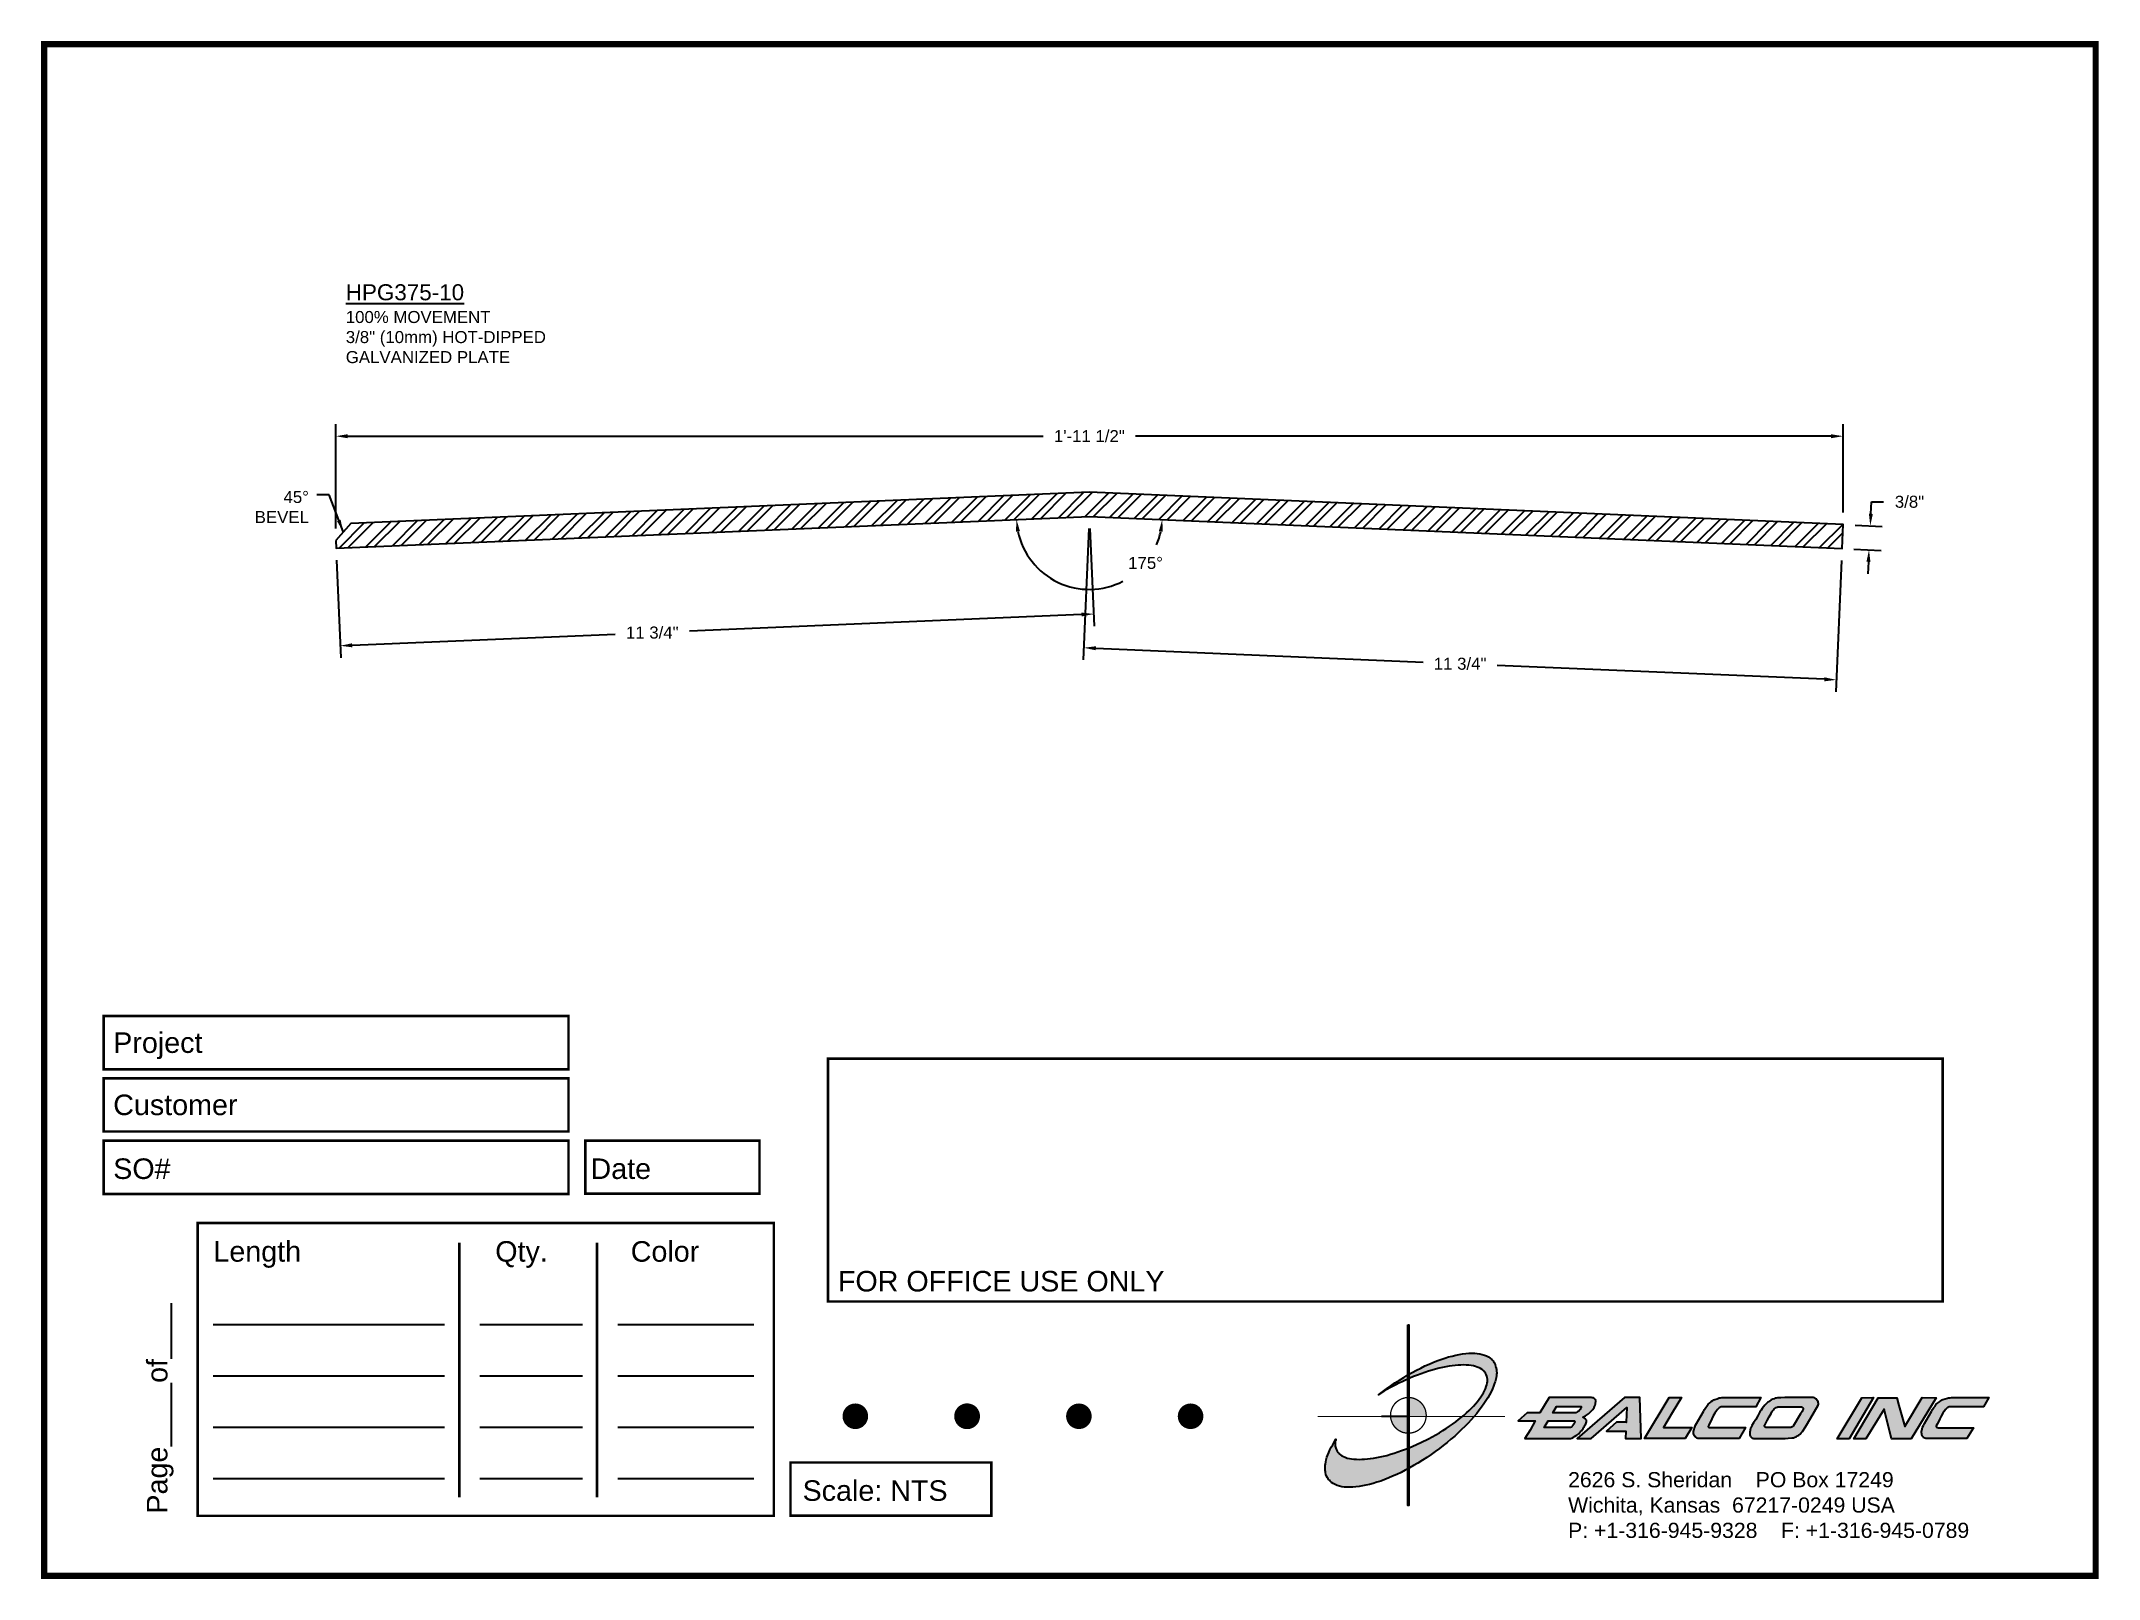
# Paper-space layout 'Breakout' of a CAD drawing. Extents: x 0 to 10, y 0 to 7.5.
# The model-space entities are those that its viewports show. They can reach past a viewport. Long polylines and large blocks are cut down to what shows.
import ezdxf

# ---------------------------------------------------------------- set-up
doc = ezdxf.new("R2010")
doc.units = 0
doc.header["$MEASUREMENT"] = 0
doc.layers.get('0').update_dxf_attribs({"linetype": 'CONTINUOUS'})
doc.layers.get('DEFPOINTS').update_dxf_attribs({"linetype": 'CONTINUOUS'})
for name, color, linetype in [('BORDER', 7, 'CONTINUOUS'), ('DIMENSIONS', 3, 'CONTINUOUS'), ('METALS', 7, 'CONTINUOUS'), ('TEXT', 2, 'CONTINUOUS')]:
    doc.layers.add(name, color=color, linetype=linetype)
doc.styles.add('ARIAL', font='ARIAL.TTF')
doc.dimstyles.new('ARIAL', dxfattribs={"dimtxt": 0.1875, "dimasz": 0.1875, "dimexe": 0.1875, "dimexo": 0.1875, "dimgap": 0.1875, "dimtad": 0, "dimtih": 1, "dimtoh": 1, "dimdec": 4, "dimzin": 0, "dimtxsty": 'ARIAL', "dimcen": 0.09, "dimazin": 3, "dimtfac": 1, "dimtdec": 4, "dimtofl": 0, "dimtmove": 0, "dimatfit": 3, "dimtolj": 1, "dimtzin": 0})

# ---------------------------------------------------------------- blocks, each defined once
blk = doc.blocks.new('CADLOGO')
h = blk.add_hatch(color=256)
h.paths.add_polyline_path([(0.918, 1.81), (0.909, 1.81), (0.909, 1.322), (0.918, 1.327)])
h.paths.add_polyline_path([(0.918, 1.285), (0.909, 1.281), (0.909, 1.1), (0.918, 1.1)])
h.paths.add_polyline_path([(0.918, 0.917), (0.909, 0.917), (0.909, 0.762), (0.909, 0.753), (0.91, 0.753), (0.918, 0.753)])
h.paths.add_polyline_path([(0.918, 1.091), (0.918, 1.1), (0.91, 1.1), (0.909, 1.1), (0.909, 0.917), (0.918, 0.917), (0.918, 0.919), (0.915, 0.919)])
h.paths.add_polyline_path([(0.918, 0.412), (0.909, 0.407), (0.909, 0.049), (0.918, 0.049)])
h.paths.add_polyline_path([(0.918, 0.753), (0.909, 0.753), (0.909, 0.606), (0.918, 0.609)])
h.paths.add_polyline_path([(0.918, 0.609), (0.909, 0.606), (0.909, 0.407), (0.918, 0.412)])
h.paths.add_polyline_path([(0.918, 1.327), (0.909, 1.322), (0.909, 1.281), (0.918, 1.285)])
h = blk.add_hatch(color=175)
h.paths.add_polyline_path([(0.574, 0.51), (0.543, 0.506), (0.514, 0.502), (0.487, 0.499), (0.459, 0.499), (0.432, 0.497), (0.406, 0.499), (0.382, 0.5), (0.36, 0.502), (0.338, 0.508), (0.318, 0.511), (0.298, 0.519), (0.282, 0.526), (0.265, 0.533), (0.252, 0.543), (0.24, 0.553), (0.234, 0.559), (0.229, 0.564), (0.22, 0.577), (0.212, 0.592), (0.205, 0.607), (0.203, 0.616), (0.201, 0.627), (0.199, 0.643), (0.201, 0.66), (0.201, 0.671), (0.205, 0.682), (0.207, 0.694), (0.19, 0.667), (0.176, 0.641), (0.161, 0.616), (0.148, 0.59), (0.137, 0.566), (0.128, 0.543), (0.119, 0.519), (0.113, 0.495), (0.108, 0.473), (0.104, 0.451), (0.103, 0.44), (0.103, 0.429), (0.101, 0.409), (0.103, 0.391), (0.104, 0.38), (0.106, 0.371), (0.11, 0.352), (0.115, 0.336), (0.124, 0.318), (0.13, 0.31), (0.135, 0.301), (0.143, 0.294), (0.15, 0.286), (0.165, 0.274), (0.181, 0.263), (0.199, 0.254), (0.22, 0.244), (0.242, 0.237), (0.263, 0.232), (0.289, 0.228), (0.315, 0.226), (0.342, 0.226), (0.371, 0.226), (0.402, 0.23), (0.434, 0.233), (0.467, 0.239), (0.499, 0.246), (0.534, 0.254), (0.571, 0.263), (0.606, 0.275), (0.644, 0.286), (0.682, 0.301), (0.721, 0.318), (0.759, 0.334), (0.799, 0.352), (0.841, 0.371), (0.882, 0.393), (0.909, 0.407), (0.909, 0.606), (0.884, 0.596), (0.847, 0.583), (0.81, 0.57), (0.774, 0.559), (0.739, 0.548), (0.704, 0.537), (0.671, 0.53), (0.638, 0.522), (0.606, 0.515)])
h.paths.add_polyline_path([(1.18, 0.738), (1.109, 0.698), (1.034, 0.661), (0.957, 0.627), (0.918, 0.609), (0.918, 0.412), (0.924, 0.414), (0.964, 0.438), (1.006, 0.462), (1.05, 0.489), (1.092, 0.517), (1.134, 0.544), (1.174, 0.574), (1.215, 0.603), (1.253, 0.634), (1.291, 0.663), (1.328, 0.694), (1.365, 0.725), (1.399, 0.757), (1.432, 0.788), (1.463, 0.819), (1.494, 0.85), (1.524, 0.883), (1.554, 0.917), (1.44, 0.917), (1.429, 0.908), (1.401, 0.886), (1.374, 0.864), (1.343, 0.842), (1.312, 0.822), (1.28, 0.8), (1.248, 0.778), (1.215, 0.758)])
h.paths.add_polyline_path([(1.769, 1.382), (1.767, 1.393), (1.763, 1.404), (1.758, 1.422), (1.749, 1.441), (1.743, 1.45), (1.738, 1.457), (1.73, 1.464), (1.725, 1.472), (1.709, 1.485), (1.692, 1.496), (1.674, 1.506), (1.654, 1.514), (1.632, 1.521), (1.61, 1.527), (1.584, 1.53), (1.559, 1.532), (1.531, 1.532), (1.502, 1.532), (1.471, 1.53), (1.44, 1.527), (1.407, 1.521), (1.374, 1.514), (1.339, 1.505), (1.304, 1.496), (1.268, 1.485), (1.229, 1.472), (1.191, 1.457), (1.152, 1.442), (1.114, 1.426), (1.074, 1.408), (1.034, 1.388), (0.991, 1.367), (0.951, 1.346), (0.918, 1.327), (0.918, 1.285), (0.926, 1.289), (0.964, 1.305), (1.001, 1.32), (1.037, 1.333), (1.074, 1.346), (1.109, 1.356), (1.143, 1.367), (1.178, 1.378), (1.213, 1.386), (1.246, 1.393), (1.277, 1.4), (1.31, 1.406), (1.339, 1.41), (1.368, 1.413), (1.398, 1.417), (1.425, 1.417), (1.452, 1.419), (1.476, 1.417), (1.502, 1.415), (1.524, 1.413), (1.546, 1.408), (1.566, 1.404), (1.584, 1.397), (1.602, 1.389), (1.617, 1.382), (1.632, 1.373), (1.644, 1.362), (1.65, 1.356), (1.655, 1.351), (1.665, 1.338), (1.672, 1.325), (1.677, 1.309), (1.681, 1.294), (1.683, 1.278), (1.683, 1.261), (1.683, 1.252), (1.681, 1.243), (1.677, 1.225), (1.672, 1.207), (1.665, 1.186), (1.655, 1.166), (1.644, 1.146), (1.632, 1.126), (1.619, 1.106), (1.602, 1.084), (1.586, 1.062), (1.568, 1.04), (1.548, 1.018), (1.527, 0.996), (1.504, 0.974), (1.48, 0.952), (1.456, 0.93), (1.44, 0.917), (1.554, 0.917), (1.579, 0.945), (1.602, 0.976), (1.626, 1.007), (1.648, 1.038), (1.668, 1.067), (1.687, 1.097), (1.703, 1.128), (1.719, 1.155), (1.732, 1.185), (1.743, 1.212), (1.752, 1.239), (1.758, 1.252), (1.762, 1.265), (1.767, 1.291), (1.771, 1.314), (1.771, 1.327), (1.773, 1.338), (1.771, 1.362), (1.771, 1.373)])
h.paths.add_polyline_path([(0.867, 1.296), (0.825, 1.271), (0.781, 1.243), (0.741, 1.214), (0.701, 1.186), (0.66, 1.157), (0.622, 1.128), (0.675, 1.161), (0.732, 1.194), (0.79, 1.225), (0.82, 1.239), (0.851, 1.254), (0.909, 1.281), (0.909, 1.322)])
h = blk.add_hatch(color=256)
h.paths.add_polyline_path([(1.074, 0.991), (1.07, 1.001), (1.065, 1.011), (1.059, 1.021), (1.053, 1.03), (1.046, 1.038), (1.039, 1.047), (1.031, 1.054), (1.022, 1.062), (1.014, 1.068), (1.004, 1.074), (0.995, 1.08), (0.985, 1.085), (0.975, 1.089), (0.964, 1.093), (0.954, 1.096), (0.943, 1.098), (0.932, 1.099), (0.921, 1.1), (0.918, 1.1), (0.918, 0.917), (0.94, 0.917), (1.086, 0.917), (1.087, 0.927), (1.086, 0.938), (1.085, 0.949), (1.083, 0.96), (1.081, 0.97), (1.078, 0.981)])
h.paths.add_polyline_path([(0.909, 0.917), (0.739, 0.917), (0.74, 0.91), (0.741, 0.899), (0.743, 0.888), (0.746, 0.878), (0.75, 0.867), (0.754, 0.857), (0.758, 0.847), (0.764, 0.837), (0.77, 0.828), (0.776, 0.819), (0.783, 0.811), (0.791, 0.803), (0.799, 0.795), (0.808, 0.788), (0.817, 0.782), (0.826, 0.776), (0.836, 0.771), (0.846, 0.766), (0.856, 0.762), (0.867, 0.759), (0.877, 0.757), (0.888, 0.755), (0.899, 0.753), (0.909, 0.753)])
h.paths.add_polyline_path([(0.918, 1.1), (0.91, 1.1), (0.909, 1.1), (0.909, 0.917), (0.918, 0.917)])
h = blk.add_hatch(color=256)
h.paths.add_polyline_path([(2.148, 0.874), (2.098, 0.784), (2.049, 0.7), (2.484, 0.7), (2.491, 0.702), (2.501, 0.703), (2.508, 0.705), (2.512, 0.707), (2.517, 0.711), (2.532, 0.72), (2.546, 0.729), (2.554, 0.735), (2.563, 0.74), (2.572, 0.747), (2.581, 0.757), (2.59, 0.768), (2.599, 0.777), (2.616, 0.799), (2.623, 0.811), (2.63, 0.822), (2.636, 0.833), (2.641, 0.844), (2.645, 0.855), (2.647, 0.864), (2.647, 0.879), (2.645, 0.883), (2.641, 0.886), (2.638, 0.892), (2.629, 0.899), (2.619, 0.905), (2.612, 0.91), (2.64, 0.921), (2.658, 0.936), (2.669, 0.943), (2.678, 0.95), (2.694, 0.967), (2.702, 0.976), (2.709, 0.985), (2.716, 0.994), (2.722, 1.005), (2.727, 1.014), (2.731, 1.025), (2.735, 1.038), (2.736, 1.049), (2.738, 1.062), (2.738, 1.073), (2.733, 1.082), (2.727, 1.088), (2.72, 1.093), (2.713, 1.097), (2.704, 1.099), (2.694, 1.1), (2.685, 1.102), (2.674, 1.102), (2.285, 1.102), (2.195, 0.952), (2.069, 0.952), (1.981, 0.874)])
h.paths.add_polyline_path([(2.274, 0.874), (2.53, 0.874), (2.534, 0.865), (2.532, 0.852), (2.524, 0.841), (2.515, 0.828), (2.505, 0.815), (2.493, 0.81), (2.49, 0.808), (2.235, 0.808)], flags=16)
h.paths.add_polyline_path([(2.321, 0.952), (2.356, 1.014), (2.587, 1.014), (2.592, 1.014), (2.597, 1.014), (2.597, 1.003), (2.59, 0.991), (2.583, 0.98), (2.569, 0.966), (2.555, 0.958), (2.546, 0.952), (2.535, 0.952)], flags=16)
h.paths.add_polyline_path([(3.04, 1.002), (3.036, 0.859), (2.941, 0.859), (2.844, 0.773), (3.031, 0.773), (3.027, 0.7), (3.181, 0.7), (3.168, 1.102), (3.02, 1.102), (2.557, 0.7), (2.694, 0.7)])
h.paths.add_polyline_path([(3.214, 0.7), (3.611, 0.7), (3.675, 0.808), (3.397, 0.808), (3.441, 0.881), (3.483, 0.952), (3.574, 1.102), (3.454, 1.102)])
h.paths.add_polyline_path([(3.788, 0.965), (3.766, 0.927), (3.743, 0.885), (3.721, 0.846), (3.71, 0.83), (3.702, 0.811), (3.697, 0.795), (3.693, 0.778), (3.691, 0.769), (3.691, 0.76), (3.691, 0.749), (3.693, 0.74), (3.7, 0.727), (3.708, 0.716), (3.711, 0.714), (3.724, 0.705), (3.733, 0.702), (3.744, 0.702), (3.757, 0.7), (3.774, 0.7), (4.134, 0.7), (4.196, 0.808), (3.854, 0.808), (3.841, 0.808), (3.833, 0.816), (3.836, 0.826), (3.843, 0.841), (3.856, 0.864), (3.869, 0.892), (3.883, 0.921), (3.898, 0.949), (3.914, 0.972), (3.924, 0.983), (3.931, 0.992), (3.943, 1.002), (3.954, 1.008), (3.969, 1.011), (4.297, 1.011), (4.346, 1.102), (4.238, 1.102), (4.15, 1.102), (4.075, 1.1), (3.997, 1.102), (3.982, 1.1), (3.968, 1.1), (3.955, 1.099), (3.942, 1.097), (3.92, 1.089), (3.9, 1.082), (3.889, 1.078), (3.88, 1.073), (3.863, 1.062), (3.849, 1.049), (3.834, 1.035), (3.821, 1.018), (3.81, 1.002), (3.799, 0.983)])
h.paths.add_polyline_path([(4.509, 1.097), (4.496, 1.095), (4.485, 1.093), (4.476, 1.089), (4.465, 1.086), (4.447, 1.077), (4.43, 1.066), (4.421, 1.06), (4.414, 1.055), (4.399, 1.04), (4.386, 1.025), (4.372, 1.011), (4.361, 0.994), (4.35, 0.976), (4.337, 0.96), (4.317, 0.923), (4.297, 0.888), (4.275, 0.855), (4.26, 0.828), (4.255, 0.813), (4.247, 0.799), (4.244, 0.784), (4.242, 0.777), (4.24, 0.769), (4.238, 0.753), (4.238, 0.735), (4.246, 0.722), (4.251, 0.714), (4.253, 0.713), (4.257, 0.711), (4.262, 0.705), (4.269, 0.703), (4.278, 0.702), (4.289, 0.7), (4.564, 0.7), (4.571, 0.7), (4.584, 0.702), (4.613, 0.703), (4.648, 0.707), (4.664, 0.709), (4.677, 0.713), (4.686, 0.716), (4.694, 0.722), (4.705, 0.727), (4.717, 0.735), (4.73, 0.744), (4.741, 0.755), (4.752, 0.769), (4.781, 0.815), (4.833, 0.903), (4.906, 1.025), (4.908, 1.035), (4.908, 1.046), (4.906, 1.051), (4.906, 1.057), (4.9, 1.069), (4.893, 1.08), (4.889, 1.082), (4.888, 1.086), (4.88, 1.089), (4.873, 1.093), (4.866, 1.097), (4.856, 1.1), (4.846, 1.1), (4.844, 1.1), (4.73, 1.1), (4.626, 1.1), (4.58, 1.1), (4.542, 1.099), (4.524, 1.099)])
h.paths.add_polyline_path([(4.527, 1.011), (4.54, 1.011), (4.745, 1.011), (4.752, 1.003), (4.758, 0.998), (4.758, 0.985), (4.756, 0.98), (4.754, 0.974), (4.749, 0.965), (4.743, 0.956), (4.734, 0.941), (4.663, 0.821), (4.648, 0.812), (4.639, 0.81), (4.633, 0.808), (4.622, 0.808), (4.61, 0.808), (4.416, 0.808), (4.398, 0.808), (4.39, 0.813), (4.387, 0.813), (4.385, 0.819), (4.378, 0.825), (4.385, 0.832), (4.408, 0.877), (4.428, 0.914), (4.447, 0.945), (4.454, 0.96), (4.461, 0.971), (4.474, 0.986), (4.487, 0.996), (4.496, 1.002), (4.508, 1.009), (4.516, 1.009)], flags=16)
h.paths.add_polyline_path([(5.089, 0.698), (5.206, 0.698), (5.445, 1.1), (5.33, 1.099)])
h.paths.add_polyline_path([(5.489, 1.099), (5.252, 0.698), (5.37, 0.698), (5.548, 0.987), (5.621, 0.698), (5.811, 0.698), (6.055, 1.099), (5.919, 1.1), (5.749, 0.817), (5.709, 0.954), (5.691, 1.024), (5.672, 1.099)])
h.paths.add_polyline_path([(6.086, 1.06), (6.069, 1.047), (6.056, 1.035), (6.044, 1.018), (6.031, 1.002), (6.02, 0.983), (6.009, 0.965), (5.987, 0.925), (5.965, 0.885), (5.941, 0.846), (5.932, 0.828), (5.923, 0.811), (5.917, 0.795), (5.914, 0.778), (5.912, 0.769), (5.912, 0.758), (5.914, 0.749), (5.916, 0.738), (5.921, 0.725), (5.928, 0.716), (5.936, 0.709), (5.945, 0.705), (5.954, 0.702), (5.965, 0.7), (5.98, 0.7), (5.994, 0.7), (6.355, 0.7), (6.419, 0.806), (6.073, 0.806), (6.056, 0.811), (6.056, 0.821), (6.056, 0.826), (6.064, 0.841), (6.077, 0.864), (6.089, 0.892), (6.104, 0.919), (6.119, 0.947), (6.135, 0.972), (6.144, 0.983), (6.153, 0.992), (6.163, 1), (6.166, 1.003), (6.172, 1.005), (6.178, 1.008), (6.19, 1.011), (6.517, 1.011), (6.569, 1.1), (6.459, 1.102), (6.373, 1.1), (6.296, 1.1), (6.217, 1.1), (6.203, 1.1), (6.19, 1.099), (6.175, 1.099), (6.164, 1.095), (6.141, 1.089), (6.12, 1.082), (6.111, 1.077), (6.102, 1.073)])
blk.add_hatch(color=256).paths.add_polyline_path([(0.918, 0.609), (0.909, 0.606), (0.909, 0.407), (0.918, 0.412)])
for q in [(0.65, 0.917), (0.909, 0.648)]:
    blk.add_line((0.909, 0.917), q)
at = {"color": 7}
for points in [[(0.909, 1.81), (0.918, 1.81), (0.918, 0.049), (0.909, 0.049), (0.909, 1.81)], [(2.738, 1.073), (2.733, 1.082), (2.727, 1.088), (2.72, 1.093), (2.713, 1.097), (2.704, 1.099), (2.694, 1.1), (2.685, 1.102), (2.674, 1.102), (2.285, 1.102), (2.195, 0.952), (2.069, 0.952), (1.981, 0.874), (2.148, 0.874), (2.098, 0.784), (2.049, 0.7), (2.484, 0.7), (2.491, 0.702), (2.501, 0.703), (2.508, 0.705), (2.512, 0.707), (2.517, 0.711), (2.532, 0.72), (2.546, 0.729), (2.554, 0.735), (2.563, 0.74), (2.572, 0.747), (2.581, 0.757), (2.59, 0.768), (2.599, 0.777), (2.616, 0.799), (2.623, 0.811), (2.63, 0.822), (2.636, 0.833), (2.641, 0.844), (2.645, 0.855), (2.647, 0.864), (2.647, 0.874), (2.647, 0.879), (2.645, 0.883), (2.641, 0.886), (2.638, 0.892), (2.629, 0.899), (2.619, 0.905), (2.612, 0.91), (2.64, 0.921), (2.658, 0.936), (2.669, 0.943), (2.678, 0.95), (2.694, 0.967), (2.702, 0.976), (2.709, 0.985), (2.716, 0.994), (2.722, 1.005), (2.727, 1.014), (2.731, 1.025), (2.735, 1.038), (2.736, 1.049), (2.738, 1.062), (2.738, 1.073), (2.738, 1.073)], [(2.587, 0.985), (2.583, 0.98), (2.572, 0.969), (2.565, 0.963), (2.555, 0.958), (2.546, 0.952), (2.535, 0.952), (2.321, 0.952), (2.356, 1.014), (2.587, 1.014), (2.592, 1.014), (2.594, 1.014), (2.596, 1.013), (2.597, 1.011), (2.597, 1.005), (2.596, 1), (2.59, 0.991), (2.587, 0.985), (2.587, 0.985)], [(3.027, 0.7), (3.181, 0.7), (3.168, 1.102), (3.02, 1.102), (2.557, 0.7), (2.694, 0.7), (3.04, 1.002), (3.036, 0.859), (3.038, 0.859), (2.941, 0.859), (2.844, 0.773), (3.031, 0.773), (3.027, 0.7), (3.027, 0.7)], [(3.214, 0.7), (3.454, 1.102), (3.574, 1.102), (3.483, 0.952), (3.441, 0.881), (3.397, 0.808), (3.675, 0.808), (3.611, 0.7), (3.214, 0.7), (3.214, 0.7)], [(3.969, 1.011), (3.96, 1.009), (3.955, 1.007), (3.949, 1.005), (3.946, 1.003), (3.94, 1), (3.931, 0.992), (3.924, 0.983), (3.914, 0.972), (3.898, 0.949), (3.883, 0.921), (3.869, 0.892), (3.856, 0.864), (3.843, 0.841), (3.836, 0.826), (3.834, 0.821), (3.834, 0.817), (3.836, 0.813), (3.839, 0.81), (3.847, 0.808), (3.854, 0.808), (4.196, 0.808), (4.134, 0.7), (3.774, 0.7), (3.757, 0.7), (3.744, 0.702), (3.733, 0.702), (3.724, 0.705), (3.715, 0.711), (3.711, 0.713), (3.708, 0.716), (3.7, 0.727), (3.693, 0.74), (3.691, 0.749), (3.691, 0.76), (3.691, 0.769), (3.693, 0.778), (3.697, 0.795), (3.702, 0.811), (3.71, 0.83), (3.721, 0.846), (3.743, 0.885), (3.766, 0.927), (3.788, 0.965), (3.799, 0.983), (3.81, 1.002), (3.821, 1.018), (3.834, 1.035), (3.849, 1.049), (3.863, 1.062), (3.88, 1.073), (3.889, 1.078), (3.9, 1.082), (3.92, 1.089), (3.942, 1.097), (3.955, 1.099), (3.968, 1.1), (3.982, 1.1), (3.997, 1.102), (4.075, 1.1), (4.15, 1.102), (4.238, 1.102), (4.346, 1.102), (4.297, 1.011), (3.969, 1.011), (3.969, 1.011)], [(4.846, 1.1), (4.844, 1.1), (4.73, 1.1), (4.626, 1.1), (4.58, 1.1), (4.542, 1.099), (4.524, 1.099), (4.509, 1.097), (4.496, 1.095), (4.485, 1.093), (4.476, 1.089), (4.465, 1.086), (4.447, 1.077), (4.43, 1.066), (4.421, 1.06), (4.414, 1.055), (4.399, 1.04), (4.386, 1.025), (4.372, 1.011), (4.361, 0.994), (4.35, 0.976), (4.337, 0.96), (4.317, 0.923), (4.297, 0.888), (4.275, 0.855), (4.26, 0.828), (4.255, 0.813), (4.247, 0.799), (4.244, 0.784), (4.242, 0.777), (4.24, 0.769), (4.238, 0.753), (4.238, 0.735), (4.246, 0.722), (4.251, 0.714), (4.253, 0.713), (4.257, 0.711), (4.262, 0.705), (4.269, 0.703), (4.278, 0.702), (4.289, 0.7), (4.564, 0.7), (4.571, 0.7), (4.584, 0.702), (4.613, 0.703), (4.648, 0.707), (4.664, 0.709), (4.677, 0.713), (4.686, 0.716), (4.694, 0.722), (4.705, 0.727), (4.717, 0.735), (4.73, 0.744), (4.741, 0.755), (4.752, 0.769), (4.781, 0.815), (4.833, 0.903), (4.906, 1.025), (4.908, 1.035), (4.908, 1.046), (4.906, 1.051), (4.906, 1.057), (4.9, 1.069), (4.897, 1.075), (4.893, 1.08), (4.889, 1.082), (4.888, 1.086), (4.88, 1.089), (4.873, 1.093), (4.866, 1.097), (4.856, 1.1), (4.846, 1.1), (4.846, 1.1)], [(4.734, 0.941), (4.663, 0.821), (4.653, 0.815), (4.646, 0.811), (4.639, 0.81), (4.633, 0.808), (4.622, 0.808), (4.61, 0.808), (4.416, 0.808), (4.403, 0.808), (4.396, 0.81), (4.39, 0.813), (4.388, 0.813), (4.386, 0.815), (4.385, 0.819), (4.383, 0.821), (4.383, 0.826), (4.383, 0.83), (4.385, 0.832), (4.408, 0.877), (4.428, 0.914), (4.447, 0.945), (4.454, 0.96), (4.461, 0.971), (4.471, 0.982), (4.478, 0.989), (4.487, 0.996), (4.496, 1.002), (4.505, 1.007), (4.511, 1.009), (4.516, 1.009), (4.527, 1.011), (4.54, 1.011), (4.743, 1.011), (4.749, 1.007), (4.752, 1.003), (4.756, 1), (4.758, 0.994), (4.758, 0.985), (4.756, 0.98), (4.754, 0.974), (4.749, 0.965), (4.743, 0.956), (4.734, 0.941), (4.734, 0.941)], [(5.089, 0.698), (5.33, 1.099), (5.445, 1.1), (5.206, 0.698), (5.091, 0.698), (5.089, 0.698), (5.089, 0.698)], [(5.811, 0.698), (5.621, 0.698), (5.548, 0.987), (5.37, 0.698), (5.252, 0.698), (5.489, 1.099), (5.672, 1.099), (5.691, 1.024), (5.709, 0.954), (5.749, 0.817), (5.919, 1.1), (6.055, 1.099), (5.811, 0.698), (5.811, 0.698)], [(6.19, 1.011), (6.181, 1.009), (6.175, 1.007), (6.172, 1.005), (6.166, 1.003), (6.163, 1), (6.153, 0.992), (6.144, 0.983), (6.135, 0.972), (6.119, 0.947), (6.104, 0.919), (6.089, 0.892), (6.077, 0.864), (6.064, 0.841), (6.056, 0.826), (6.056, 0.821), (6.056, 0.815), (6.058, 0.811), (6.062, 0.81), (6.067, 0.808), (6.077, 0.806), (6.419, 0.806), (6.355, 0.7), (5.994, 0.7), (5.98, 0.7), (5.965, 0.7), (5.954, 0.702), (5.945, 0.705), (5.936, 0.709), (5.932, 0.713), (5.928, 0.716), (5.921, 0.725), (5.916, 0.738), (5.914, 0.749), (5.912, 0.758), (5.912, 0.769), (5.914, 0.778), (5.917, 0.795), (5.923, 0.811), (5.932, 0.828), (5.941, 0.846), (5.965, 0.885), (5.987, 0.925), (6.009, 0.965), (6.02, 0.983), (6.031, 1.002), (6.044, 1.018), (6.056, 1.035), (6.069, 1.047), (6.086, 1.06), (6.102, 1.073), (6.111, 1.077), (6.12, 1.082), (6.141, 1.089), (6.164, 1.095), (6.175, 1.099), (6.19, 1.099), (6.203, 1.1), (6.217, 1.1), (6.296, 1.1), (6.373, 1.1), (6.459, 1.102), (6.569, 1.1), (6.517, 1.011), (6.19, 1.011), (6.19, 1.011)], [(2.484, 0.808), (2.235, 0.808), (2.274, 0.874), (2.524, 0.874), (2.53, 0.872), (2.532, 0.87), (2.533, 0.866), (2.533, 0.863), (2.532, 0.852), (2.524, 0.841), (2.515, 0.828), (2.506, 0.817), (2.501, 0.813), (2.493, 0.81), (2.49, 0.808), (2.486, 0.808), (2.484, 0.808), (2.484, 0.808)]]:
    blk.add_lwpolyline(points, dxfattribs=at)
at = {"color": 175}
blk.add_lwpolyline([(1.758, 1.422), (1.763, 1.404), (1.767, 1.393), (1.769, 1.382), (1.771, 1.373), (1.771, 1.362), (1.773, 1.338), (1.771, 1.327), (1.771, 1.314), (1.767, 1.291), (1.762, 1.265), (1.758, 1.252), (1.752, 1.239), (1.743, 1.212), (1.732, 1.185), (1.719, 1.155), (1.703, 1.128), (1.687, 1.097), (1.668, 1.067), (1.648, 1.038), (1.626, 1.007), (1.602, 0.976), (1.579, 0.945), (1.551, 0.914), (1.524, 0.883), (1.494, 0.85), (1.463, 0.819), (1.432, 0.788), (1.399, 0.757), (1.365, 0.725), (1.328, 0.694), (1.291, 0.663), (1.253, 0.634), (1.215, 0.603), (1.174, 0.574), (1.134, 0.544), (1.092, 0.517), (1.05, 0.489), (1.006, 0.462), (0.964, 0.438), (0.924, 0.414), (0.882, 0.393), (0.841, 0.371), (0.799, 0.352), (0.759, 0.334), (0.721, 0.318), (0.682, 0.301), (0.644, 0.286), (0.606, 0.275), (0.571, 0.263), (0.534, 0.254), (0.499, 0.246), (0.467, 0.239), (0.434, 0.233), (0.402, 0.23), (0.371, 0.226), (0.342, 0.226), (0.315, 0.226), (0.289, 0.228), (0.263, 0.232), (0.242, 0.237), (0.22, 0.244), (0.199, 0.254), (0.181, 0.263), (0.165, 0.274), (0.15, 0.286), (0.143, 0.294), (0.135, 0.301), (0.13, 0.31), (0.124, 0.318), (0.115, 0.336), (0.11, 0.352), (0.106, 0.371), (0.104, 0.38), (0.103, 0.391), (0.101, 0.409), (0.103, 0.429), (0.103, 0.44), (0.104, 0.451), (0.108, 0.473), (0.113, 0.495), (0.119, 0.519), (0.128, 0.543), (0.137, 0.566), (0.148, 0.59), (0.161, 0.616), (0.176, 0.641), (0.19, 0.667), (0.207, 0.694), (0.205, 0.682), (0.201, 0.671), (0.201, 0.66), (0.199, 0.649), (0.199, 0.638), (0.201, 0.627), (0.203, 0.616), (0.205, 0.607), (0.212, 0.592), (0.22, 0.577), (0.229, 0.564), (0.234, 0.559), (0.24, 0.553), (0.252, 0.543), (0.265, 0.533), (0.282, 0.526), (0.298, 0.519), (0.318, 0.511), (0.338, 0.508), (0.36, 0.502), (0.382, 0.5), (0.406, 0.499), (0.432, 0.497), (0.459, 0.499), (0.487, 0.499), (0.514, 0.502), (0.543, 0.506), (0.574, 0.51), (0.606, 0.515), (0.638, 0.522), (0.671, 0.53), (0.704, 0.537), (0.739, 0.548), (0.774, 0.559), (0.81, 0.57), (0.847, 0.583), (0.884, 0.596), (0.92, 0.61), (0.957, 0.627), (1.034, 0.661), (1.109, 0.698), (1.18, 0.738), (1.215, 0.758), (1.248, 0.778), (1.28, 0.8), (1.312, 0.822), (1.343, 0.842), (1.374, 0.864), (1.401, 0.886), (1.429, 0.908), (1.456, 0.93), (1.48, 0.952), (1.504, 0.974), (1.527, 0.996), (1.548, 1.018), (1.568, 1.04), (1.586, 1.062), (1.602, 1.084), (1.619, 1.106), (1.632, 1.126), (1.644, 1.146), (1.655, 1.166), (1.665, 1.186), (1.672, 1.207), (1.677, 1.225), (1.681, 1.243), (1.683, 1.252), (1.683, 1.261), (1.683, 1.278), (1.681, 1.294), (1.677, 1.309), (1.672, 1.325), (1.665, 1.338), (1.655, 1.351), (1.65, 1.356), (1.644, 1.362), (1.632, 1.373), (1.617, 1.382), (1.602, 1.389), (1.584, 1.397), (1.566, 1.404), (1.546, 1.408), (1.524, 1.413), (1.502, 1.415), (1.476, 1.417), (1.452, 1.419), (1.425, 1.417), (1.398, 1.417), (1.368, 1.413), (1.339, 1.41), (1.31, 1.406), (1.277, 1.4), (1.246, 1.393), (1.213, 1.386), (1.178, 1.378), (1.143, 1.367), (1.109, 1.356), (1.074, 1.346), (1.037, 1.333), (1.001, 1.32), (0.964, 1.305), (0.926, 1.289), (0.851, 1.254), (0.82, 1.239), (0.79, 1.225), (0.732, 1.194), (0.675, 1.161), (0.622, 1.128), (0.66, 1.157), (0.701, 1.186), (0.741, 1.214), (0.781, 1.243), (0.825, 1.271), (0.867, 1.296), (0.909, 1.322), (0.951, 1.346), (0.991, 1.367), (1.034, 1.388), (1.074, 1.408), (1.114, 1.426), (1.152, 1.442), (1.191, 1.457), (1.229, 1.472), (1.268, 1.485), (1.304, 1.496), (1.339, 1.505), (1.374, 1.514), (1.407, 1.521), (1.44, 1.527), (1.471, 1.53), (1.502, 1.532), (1.531, 1.532), (1.559, 1.532), (1.584, 1.53), (1.61, 1.527), (1.632, 1.521), (1.654, 1.514), (1.674, 1.506), (1.692, 1.496), (1.709, 1.485), (1.725, 1.472), (1.73, 1.464), (1.738, 1.457), (1.743, 1.45), (1.749, 1.441), (1.758, 1.422), (1.758, 1.422)], dxfattribs=at)
at = {"color": 7, "const_width": 0.0128}
blk.add_lwpolyline([(1.087, 0.927), (1.086, 0.938), (1.085, 0.949), (1.083, 0.96), (1.081, 0.97), (1.078, 0.981), (1.074, 0.991), (1.07, 1.001), (1.065, 1.011), (1.059, 1.021), (1.053, 1.03), (1.046, 1.038), (1.039, 1.047), (1.031, 1.054), (1.022, 1.062), (1.014, 1.068), (1.004, 1.074), (0.995, 1.08), (0.985, 1.085), (0.975, 1.089), (0.964, 1.093), (0.954, 1.096), (0.943, 1.098), (0.932, 1.099), (0.921, 1.1), (0.91, 1.1), (0.899, 1.1), (0.888, 1.099), (0.877, 1.097), (0.867, 1.094), (0.856, 1.091), (0.846, 1.087), (0.836, 1.082), (0.826, 1.077), (0.817, 1.071), (0.808, 1.065), (0.799, 1.058), (0.791, 1.05), (0.783, 1.043), (0.776, 1.034), (0.77, 1.025), (0.764, 1.016), (0.758, 1.006), (0.754, 0.996), (0.75, 0.986), (0.746, 0.976), (0.743, 0.965), (0.741, 0.954), (0.74, 0.943), (0.739, 0.932), (0.739, 0.921), (0.74, 0.91), (0.741, 0.899), (0.743, 0.888), (0.746, 0.878), (0.75, 0.867), (0.754, 0.857), (0.758, 0.847), (0.764, 0.837), (0.77, 0.828), (0.776, 0.819), (0.783, 0.811), (0.791, 0.803), (0.799, 0.795), (0.808, 0.788), (0.817, 0.782), (0.826, 0.776), (0.836, 0.771), (0.846, 0.766), (0.856, 0.762), (0.867, 0.759), (0.877, 0.757), (0.888, 0.755), (0.899, 0.753), (0.91, 0.753), (0.921, 0.753), (0.932, 0.754), (0.943, 0.756), (0.954, 0.758), (0.964, 0.761), (0.975, 0.764), (0.985, 0.769), (0.995, 0.773), (1.004, 0.779), (1.014, 0.785), (1.022, 0.792), (1.031, 0.799), (1.039, 0.807), (1.046, 0.815), (1.053, 0.824), (1.059, 0.833), (1.065, 0.842), (1.07, 0.852), (1.074, 0.862), (1.078, 0.872), (1.081, 0.883), (1.083, 0.894), (1.085, 0.905), (1.086, 0.916), (1.087, 0.927)], dxfattribs=at)
at = {"color": 7}
blk.add_lwpolyline([(1.853, 0.917, 0.0091, 0.0091, 0), (0.029, 0.917, 0.00366, 0.00366, 0), (0.029, 0.917, 0.00366, 0.00366, 0)], format="xyseb", dxfattribs=at)
blk = doc.blocks.new('ACADLOGO')
blk.add_blockref('CADLOGO', (-0.011, 7.152))
blk = doc.blocks.new('EJCNOSINGDETAILSHEET')
at = {"layer": 'BORDER', "color": 253}
for p, q in [((0.823, 1.224), (1.95, 1.224)), ((2.122, 1.224), (2.622, 1.224)), ((2.794, 1.224), (3.457, 1.224)), ((0.823, 0.974), (1.95, 0.974)), ((2.122, 0.974), (2.622, 0.974)), ((2.794, 0.974), (3.457, 0.974)), ((0.823, 0.724), (1.95, 0.724)), ((2.122, 0.724), (2.622, 0.724)), ((2.794, 0.724), (3.457, 0.724)), ((0.823, 0.474), (1.95, 0.474)), ((2.122, 0.474), (2.622, 0.474)), ((2.794, 0.474), (3.457, 0.474))]:
    blk.add_line(p, q, dxfattribs=at)
at = {"layer": 'BORDER'}
for points, const_width in [([(0, 7.461), (9.993, 7.461), (9.993, 0), (0, 0)], 0.03), ([(0.289, 2.727), (2.554, 2.727), (2.554, 2.467), (0.289, 2.467)], 0.0125), ([(9.247, 1.336), (3.818, 1.336), (3.818, 2.519), (9.247, 2.519)], 0.0125), ([(0.289, 2.423), (2.554, 2.423), (2.554, 2.164), (0.289, 2.164)], 0.0125), ([(0.289, 2.12), (2.554, 2.12), (2.554, 1.86), (0.289, 1.86)], 0.0125), ([(2.636, 1.861), (2.636, 2.12), (3.484, 2.12), (3.484, 1.861)], 0.0125), ([(3.554, 0.292), (0.747, 0.292), (0.747, 1.718), (3.554, 1.718)], 0.0125), ([(3.635, 0.552), (4.614, 0.552), (4.614, 0.293), (3.635, 0.293)], 0.0125)]:
    blk.add_lwpolyline(points, close=True, dxfattribs=dict(at, const_width=const_width))
at = {"layer": 'BORDER', "const_width": 0.0125}
for points in [[(2.022, 1.623), (2.022, 0.382)], [(2.693, 1.623), (2.693, 0.382)]]:
    blk.add_lwpolyline(points, dxfattribs=at)
at = {"layer": 'BORDER', "color": 175, "const_width": 0.0625}
for points in [[(3.92, 0.777, 1), (3.982, 0.777, 1)], [(4.464, 0.777, 1), (4.527, 0.777, 1)], [(5.009, 0.777, 1), (5.071, 0.777, 1)], [(5.553, 0.777, 1), (5.615, 0.777, 1)]]:
    blk.add_lwpolyline(points, format="xyb", close=True, dxfattribs=at)
at = {"layer": 'BORDER', "xscale": 0.5, "yscale": 0.5, "zscale": 0.5}
blk.add_blockref('ACADLOGO', (6.194, -3.258), dxfattribs=at)
at = {"layer": 'BORDER', "style": 'ARIAL'}
for s, p in [('Project', (0.336, 2.547)), ('Customer', (0.336, 2.244)), ('SO#', (0.336, 1.933)), ('Date', (2.661, 1.933)), ('Length', (0.824, 1.53)), ('Qty.', (2.197, 1.53)), ('Color', (2.857, 1.53)), ('FOR OFFICE USE ONLY', (3.866, 1.385)), ('Scale: NTS', (3.694, 0.365))]:
    blk.add_text(s, height=0.1, dxfattribs=at).set_placement(p)
blk.add_text('Page%%u        %%uof%%u       ', height=0.1, rotation=90, dxfattribs=at).set_placement((0.6, 0.303))
at = {"layer": 'BORDER', "insert": (7.423, 0.505), "char_height": 0.074, "width": 2.3438, "attachment_point": 1, "style": 'ARIAL'}
blk.add_mtext('2626 S. Sheridan    PO Box 17249\\PWichita, Kansas  67217-0249 USA \\PP: +1-316-945-9328    F: +1-316-945-0789', dxfattribs=at)
blk = doc.blocks.new('*D17')
at = {"layer": 'DEFPOINTS', "color": 0}
for p in [(62.569, 7.173), (62.55, 6.798), (62.974, 6.776)]:
    blk.add_point(p, dxfattribs=at)
at = {"layer": 'DIMENSIONS', "color": 0}
for p, q in [((63.003, 7.338), (63.013, 7.525)), ((63.013, 7.525), (63.2, 7.525)), ((62.756, 7.163), (63.181, 7.141)), ((62.737, 6.789), (63.162, 6.767)), ((62.965, 6.589), (62.955, 6.402))]:
    blk.add_line(p, q, dxfattribs=at)
for points in [[(62.972, 7.34), (63.034, 7.337), (62.994, 7.151)], [(62.934, 6.591), (62.996, 6.588), (62.974, 6.776)]]:
    blk.add_solid(points, dxfattribs=at)
at = {"layer": 'DIMENSIONS', "color": 0, "insert": (63.605, 7.525), "char_height": 0.1875, "attachment_point": 5, "style": 'ARIAL'}
blk.add_mtext('\\A1;3/8"', dxfattribs=at)
blk = doc.blocks.new('*D18')
at = {"layer": 'DEFPOINTS', "color": 0}
for p in [(50.821, 7.298), (62.553, 6.798), (62.466, 4.75)]:
    blk.add_point(p, dxfattribs=at)
at = {"layer": 'DIMENSIONS', "color": 0}
for p, q in [((50.813, 7.111), (50.726, 5.062)), ((62.545, 6.611), (62.458, 4.563)), ((50.921, 5.242), (56.022, 5.024)), ((62.279, 4.758), (57.178, 4.975))]:
    blk.add_line(p, q, dxfattribs=at)
for points in [[(50.923, 5.273), (50.92, 5.211), (50.734, 5.25)], [(62.28, 4.789), (62.277, 4.727), (62.466, 4.75)]]:
    blk.add_solid(points, dxfattribs=at)
at = {"layer": 'DIMENSIONS', "color": 0, "insert": (56.6, 5), "char_height": 0.1875, "attachment_point": 5, "style": 'ARIAL'}
blk.add_mtext('\\A1;11 3/4"', dxfattribs=at)
blk = doc.blocks.new('*D19')
at = {"layer": 'DEFPOINTS', "color": 0}
for p in [(50.821, 7.298), (39.079, 6.802), (39.143, 5.281)]:
    blk.add_point(p, dxfattribs=at)
at = {"layer": 'DIMENSIONS', "color": 0}
for p, q in [((50.829, 7.111), (50.894, 5.589)), ((39.087, 6.615), (39.151, 5.093)), ((39.33, 5.288), (43.43, 5.461)), ((50.698, 5.768), (44.586, 5.51))]:
    blk.add_line(p, q, dxfattribs=at)
for points in [[(50.697, 5.799), (50.7, 5.737), (50.886, 5.776)], [(39.329, 5.32), (39.332, 5.257), (39.143, 5.281)]]:
    blk.add_solid(points, dxfattribs=at)
at = {"layer": 'DIMENSIONS', "color": 0, "insert": (44.008, 5.486), "char_height": 0.1875, "attachment_point": 5, "style": 'ARIAL'}
blk.add_mtext('\\A1;11 3/4"', dxfattribs=at)
blk = doc.blocks.new('*D20')
at = {"layer": 'DEFPOINTS', "color": 0}
for p in [(62.569, 8.548), (62.569, 7.173), (39.074, 6.923)]:
    blk.add_point(p, dxfattribs=at)
at = {"layer": 'DIMENSIONS', "color": 0}
for p, q in [((39.074, 7.111), (39.074, 8.735)), ((62.569, 7.36), (62.569, 8.735)), ((39.261, 8.548), (50.102, 8.548)), ((62.382, 8.548), (51.541, 8.548))]:
    blk.add_line(p, q, dxfattribs=at)
for points in [[(39.261, 8.579), (39.261, 8.516), (39.074, 8.548)], [(62.382, 8.579), (62.382, 8.516), (62.569, 8.548)]]:
    blk.add_solid(points, dxfattribs=at)
at = {"layer": 'DIMENSIONS', "color": 0, "insert": (50.821, 8.548), "char_height": 0.1875, "attachment_point": 5, "style": 'ARIAL'}
blk.add_mtext('\\A1;1\'-11 1/2"', dxfattribs=at)
blk = doc.blocks.new('*D27')
at = {"layer": 'DEFPOINTS', "color": 0}
for p in [(50.821, 7.298), (50.821, 7.298), (39.079, 6.802), (62.553, 6.798), (50.266, 6.305)]:
    blk.add_point(p, dxfattribs=at)
at = {"layer": 'DIMENSIONS', "color": 0}
for start, end in [(191.8708, 297.4083), (337.0564, 348.1059)]:
    blk.add_arc((50.821, 7.298), 1.138, start, end, dxfattribs=at)
for points in [[(49.677, 7.06), (49.739, 7.068), (49.685, 7.25)], [(51.904, 7.068), (51.966, 7.06), (51.958, 7.25)]]:
    blk.add_solid(points, dxfattribs=at)
at = {"layer": 'DIMENSIONS', "color": 0, "insert": (51.697, 6.571), "char_height": 0.1875, "attachment_point": 5, "style": 'ARIAL'}
blk.add_mtext('\\A1;175°', dxfattribs=at)

msp = doc.modelspace()

# ---------------------------------------------------------------- hatches: boundary and pattern name
at = {"layer": 'METALS'}
h = msp.add_hatch(dxfattribs=at)
h.set_pattern_fill('ANSI32', color=256, scale=0.75, style=0)
h.set_pattern_definition([(45, (1.4427, 2.92915), (-0.1988738, 0.1988738), []), (45, (1.57528, 2.92915), (-0.1988738, 0.1988738), [])])
h.paths.add_polyline_path([(50.82149, 7.67342), (39.30867, 7.18746), (39.07381, 6.92326), (39.07891, 6.80243), (50.82142, 7.29808), (62.55321, 6.79811), (62.56918, 7.17277)])

# ---------------------------------------------------------------- linework, layer by layer
msp.add_lwpolyline([(39.07381, 6.92326), (39.07891, 6.80243), (50.82142, 7.29808), (62.55321, 6.79811), (62.56918, 7.17277), (50.82149, 7.67342), (39.30867, 7.18746)], close=True, dxfattribs=at)

# ---------------------------------------------------------------- texts
at = {"layer": 'TEXT', "insert": (39.2306, 10.91655), "char_height": 0.25, "width": 4.59375, "attachment_point": 1, "style": 'ARIAL'}
msp.add_mtext('{\\LHPG375-10\\P\\H0.75x;\\l100% MOVEMENT\\P3/8" (10mm) HOT-DIPPED\\PGALVANIZED PLATE}', dxfattribs=at)
at = {"layer": 'TEXT', "insert": (38.65558, 7.69423), "char_height": 0.1875, "attachment_point": 3, "style": 'ARIAL'}
msp.add_mtext('45°\\PBEVEL', dxfattribs=at)

# ---------------------------------------------------------------- dimensions: what is measured, and where the dimension line sits
at = {"layer": 'DIMENSIONS'}
dim = msp.add_linear_dim(base=(62.56918, 8.5475), p1=(39.07381, 6.92326), p2=(62.56918, 7.17277), dimstyle='ARIAL', dxfattribs=at)
dim.commit()
dim.dimension.update_dxf_attribs({"geometry": '*D20', "text_midpoint": (50.82149, 8.5475)})
for base, p1, p2, angle, picture, middle in [((62.97441, 6.77646), (62.56918, 7.17277), (62.54994, 6.79826), 267.059841, '*D17', (63.60479, 7.52548)), ((39.14315, 5.2805), (50.82142, 7.29808), (39.07891, 6.80243), 182.417011, '*D19', (44.00786, 5.48584))]:
    dim = msp.add_linear_dim(base=base, p1=p1, p2=p2, angle=angle, dimstyle='ARIAL', dxfattribs=at)
    dim.commit()
    dim.dimension.update_dxf_attribs({"geometry": picture, "text_midpoint": middle, "dimtype": 161})
dim = msp.add_angular_dim_2l(base=(50.26636, 6.30502), line1=((50.82142, 7.29808), (62.55321, 6.79811)), line2=((39.07891, 6.80243), (50.82142, 7.29808)), dimstyle='ARIAL', override={"dimdec": 0}, dxfattribs=at)
dim.commit()
dim.dimension.update_dxf_attribs({"geometry": '*D27', "text_midpoint": (51.69671, 6.57136), "dimtype": 162})
dim = msp.add_aligned_dim(p1=(50.82142, 7.29808), p2=(62.55321, 6.79811), distance=-2.05013, dimstyle='ARIAL', dxfattribs=at)
dim.commit()
dim.dimension.update_dxf_attribs({"geometry": '*D18', "text_midpoint": (56.60002, 4.99983)})

# ---------------------------------------------------------------- leaders
at = {"layer": 'TEXT', "annotation_type": 0, "has_hookline": 1, "hookline_direction": 1, "text_width": 0.816}
msp.add_leader([(39.18817, 7.06078), (38.97137, 7.63173), (38.78058, 7.63173)], dimstyle='ARIAL', override={"dimgap": 0.125, "dimtad": 0}, dxfattribs=at)

psp = doc.layouts.new('Breakout')

# ---------------------------------------------------------------- block references
psp.add_blockref('EJCNOSINGDETAILSHEET', (0, 0))

# ---------------------------------------------------------------- viewports
at = {"layer": '0'}
psp.add_viewport(center=(4.997, 3.73), size=(9.993, 7.46055), view_center_point=(50.52044, 2.71999), view_height=23.87375, dxfattribs=at)

doc.saveas('drawing.dxf')
